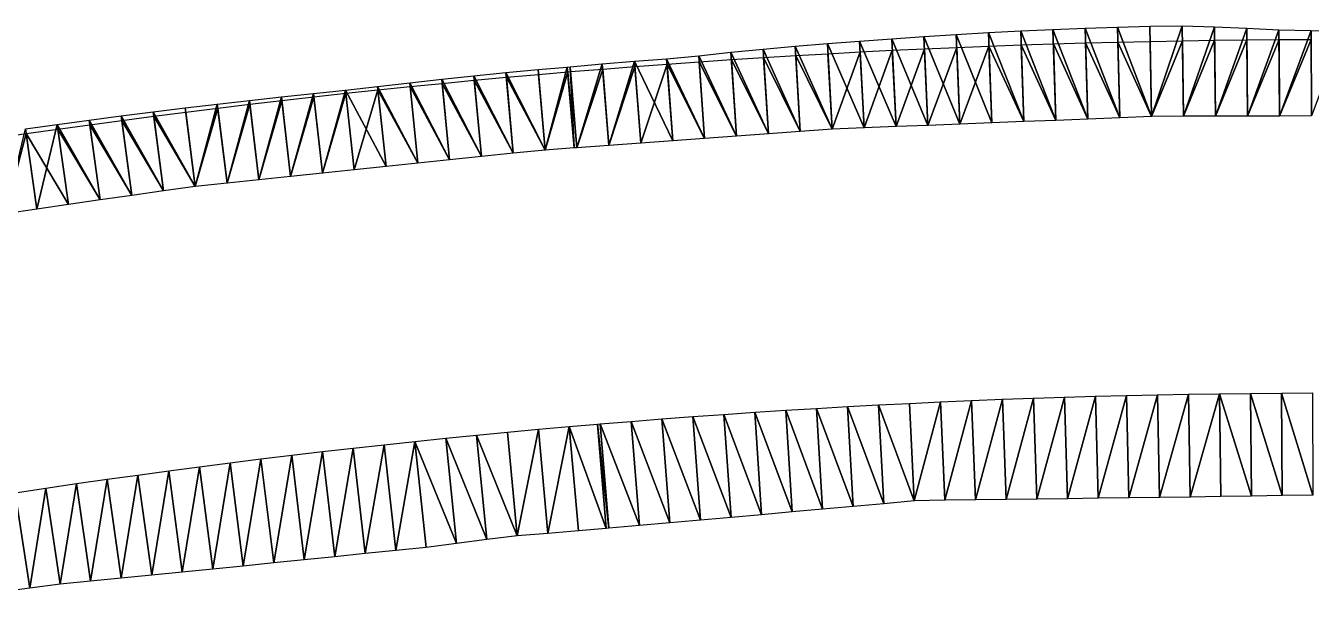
# Model space of a CAD drawing. Header units: metres. Extents: x 1882598 to 1885460, y 3171405 to 3171756.
# Drawn here: x 1885137.99 to 1885178.71, y 3171734.79 to 3171752.73 of the extents above; entities that cross this region are included whole.
import ezdxf

# ---------------------------------------------------------------- set-up
doc = ezdxf.new("R2010")
doc.units = ezdxf.units.M
doc.header["$MEASUREMENT"] = 0
doc.layers.add('Triangles surfaces projet', color=7, linetype='Continuous', true_color=0x848484)

msp = doc.modelspace()

# ---------------------------------------------------------------- linework, layer by layer
at = {"layer": 'Triangles surfaces projet'}
for points in [[(1885165.422, 3171752.316, 158.262), (1885166.442, 3171752.386, 158.303), (1885166.569, 3171749.577, 158.191), (1885165.422, 3171752.316, 158.262)], [(1885166.442, 3171752.386, 158.303), (1885167.463, 3171752.453, 158.344), (1885167.581, 3171749.616, 158.23), (1885166.442, 3171752.386, 158.303)], [(1885167.581, 3171749.616, 158.23), (1885166.569, 3171749.577, 158.191), (1885166.442, 3171752.386, 158.303), (1885167.581, 3171749.616, 158.23)], [(1885168.484, 3171752.515, 158.384), (1885168.593, 3171749.656, 158.269), (1885167.463, 3171752.453, 158.344), (1885168.484, 3171752.515, 158.384)], [(1885167.581, 3171749.616, 158.23), (1885167.463, 3171752.453, 158.344), (1885168.593, 3171749.656, 158.269), (1885167.581, 3171749.616, 158.23)], [(1885169.505, 3171752.57, 158.424), (1885169.605, 3171749.696, 158.309), (1885168.484, 3171752.515, 158.384), (1885169.505, 3171752.57, 158.424)], [(1885168.593, 3171749.656, 158.269), (1885168.484, 3171752.515, 158.384), (1885169.605, 3171749.696, 158.309), (1885168.593, 3171749.656, 158.269)], [(1885170.617, 3171749.735, 158.349), (1885169.505, 3171752.57, 158.424), (1885170.527, 3171752.617, 158.464), (1885170.617, 3171749.735, 158.349)], [(1885169.505, 3171752.57, 158.424), (1885170.617, 3171749.735, 158.349), (1885169.605, 3171749.696, 158.309), (1885169.505, 3171752.57, 158.424)], [(1885170.527, 3171752.617, 158.464), (1885171.549, 3171752.657, 158.504), (1885171.629, 3171749.775, 158.388), (1885170.527, 3171752.617, 158.464)], [(1885170.617, 3171749.735, 158.349), (1885170.527, 3171752.617, 158.464), (1885171.629, 3171749.775, 158.388), (1885170.617, 3171749.735, 158.349)], [(1885171.549, 3171752.657, 158.504), (1885172.571, 3171752.689, 158.543), (1885172.641, 3171749.814, 158.428), (1885171.549, 3171752.657, 158.504)], [(1885172.641, 3171749.814, 158.428), (1885171.629, 3171749.775, 158.388), (1885171.549, 3171752.657, 158.504), (1885172.641, 3171749.814, 158.428)], [(1885172.571, 3171752.689, 158.543), (1885173.594, 3171752.714, 158.582), (1885173.653, 3171749.854, 158.468), (1885172.571, 3171752.689, 158.543)], [(1885172.641, 3171749.814, 158.428), (1885172.571, 3171752.689, 158.543), (1885173.653, 3171749.854, 158.468), (1885172.641, 3171749.814, 158.428)], [(1885174.617, 3171752.732, 158.621), (1885173.653, 3171749.854, 158.468), (1885173.594, 3171752.714, 158.582), (1885174.617, 3171752.732, 158.621)], [(1885173.653, 3171749.854, 158.468), (1885174.617, 3171752.732, 158.621), (1885174.666, 3171749.864, 158.506), (1885173.653, 3171749.854, 158.468)], [(1885174.666, 3171749.864, 158.506), (1885174.617, 3171752.732, 158.621), (1885175.64, 3171752.699, 158.658), (1885174.666, 3171749.864, 158.506)], [(1885174.666, 3171749.864, 158.506), (1885175.64, 3171752.699, 158.658), (1885175.679, 3171749.867, 158.545), (1885174.666, 3171749.864, 158.506)], [(1885175.679, 3171749.867, 158.545), (1885175.64, 3171752.699, 158.658), (1885176.663, 3171752.653, 158.695), (1885175.679, 3171749.867, 158.545)], [(1885176.663, 3171752.653, 158.695), (1885176.691, 3171749.87, 158.583), (1885175.679, 3171749.867, 158.545), (1885176.663, 3171752.653, 158.695)], [(1885177.686, 3171752.6, 158.731), (1885176.691, 3171749.87, 158.583), (1885176.663, 3171752.653, 158.695), (1885177.686, 3171752.6, 158.731)], [(1885177.686, 3171752.6, 158.731), (1885177.704, 3171749.873, 158.622), (1885176.691, 3171749.87, 158.583), (1885177.686, 3171752.6, 158.731)], [(1885177.704, 3171749.873, 158.622), (1885177.686, 3171752.6, 158.731), (1885178.708, 3171752.578, 158.769), (1885177.704, 3171749.873, 158.622)], [(1885178.708, 3171752.578, 158.769), (1885178.717, 3171749.877, 158.66), (1885177.704, 3171749.873, 158.622), (1885178.708, 3171752.578, 158.769)], [(1885178.717, 3171749.877, 158.66), (1885178.708, 3171752.578, 158.769), (1885179.731, 3171752.571, 158.807), (1885178.717, 3171749.877, 158.66)], [(1885161.344, 3171751.992, 158.099), (1885161.513, 3171749.311, 157.991), (1885160.326, 3171751.892, 158.057), (1885161.344, 3171751.992, 158.099)], [(1885161.344, 3171751.992, 158.099), (1885162.363, 3171752.084, 158.14), (1885162.523, 3171749.385, 158.032), (1885161.344, 3171751.992, 158.099)], [(1885161.344, 3171751.992, 158.099), (1885162.523, 3171749.385, 158.032), (1885161.513, 3171749.311, 157.991), (1885161.344, 3171751.992, 158.099)], [(1885163.382, 3171752.167, 158.181), (1885163.533, 3171749.458, 158.073), (1885162.363, 3171752.084, 158.14), (1885163.382, 3171752.167, 158.181)], [(1885163.533, 3171749.458, 158.073), (1885162.523, 3171749.385, 158.032), (1885162.363, 3171752.084, 158.14), (1885163.533, 3171749.458, 158.073)], [(1885163.382, 3171752.167, 158.181), (1885164.402, 3171752.238, 158.222), (1885164.545, 3171749.497, 158.112), (1885163.382, 3171752.167, 158.181)], [(1885164.545, 3171749.497, 158.112), (1885163.533, 3171749.458, 158.073), (1885163.382, 3171752.167, 158.181), (1885164.545, 3171749.497, 158.112)], [(1885165.422, 3171752.316, 158.262), (1885165.557, 3171749.537, 158.151), (1885164.402, 3171752.238, 158.222), (1885165.422, 3171752.316, 158.262)], [(1885165.557, 3171749.537, 158.151), (1885164.545, 3171749.497, 158.112), (1885164.402, 3171752.238, 158.222), (1885165.557, 3171749.537, 158.151)], [(1885165.557, 3171749.537, 158.151), (1885165.422, 3171752.316, 158.262), (1885166.569, 3171749.577, 158.191), (1885165.557, 3171749.537, 158.151)], [(1885166.459, 3171752.001, 158.638), (1885165.557, 3171749.537, 158.501), (1885165.439, 3171751.953, 158.598), (1885166.459, 3171752.001, 158.638)], [(1885166.569, 3171749.577, 158.541), (1885165.557, 3171749.537, 158.501), (1885166.459, 3171752.001, 158.638), (1885166.569, 3171749.577, 158.541)], [(1885167.48, 3171752.045, 158.677), (1885166.569, 3171749.577, 158.541), (1885166.459, 3171752.001, 158.638), (1885167.48, 3171752.045, 158.677)], [(1885167.581, 3171749.616, 158.58), (1885166.569, 3171749.577, 158.541), (1885167.48, 3171752.045, 158.677), (1885167.581, 3171749.616, 158.58)], [(1885168.5, 3171752.086, 158.717), (1885167.581, 3171749.616, 158.58), (1885167.48, 3171752.045, 158.677), (1885168.5, 3171752.086, 158.717)], [(1885168.593, 3171749.656, 158.619), (1885167.581, 3171749.616, 158.58), (1885168.5, 3171752.086, 158.717), (1885168.593, 3171749.656, 158.619)], [(1885169.521, 3171752.123, 158.756), (1885169.605, 3171749.696, 158.659), (1885168.5, 3171752.086, 158.717), (1885169.521, 3171752.123, 158.756)], [(1885169.605, 3171749.696, 158.659), (1885168.593, 3171749.656, 158.619), (1885168.5, 3171752.086, 158.717), (1885169.605, 3171749.696, 158.659)], [(1885170.541, 3171752.157, 158.796), (1885170.617, 3171749.735, 158.699), (1885169.521, 3171752.123, 158.756), (1885170.541, 3171752.157, 158.796)], [(1885170.617, 3171749.735, 158.699), (1885169.605, 3171749.696, 158.659), (1885169.521, 3171752.123, 158.756), (1885170.617, 3171749.735, 158.699)], [(1885171.562, 3171752.187, 158.835), (1885171.629, 3171749.775, 158.738), (1885170.541, 3171752.157, 158.796), (1885171.562, 3171752.187, 158.835)], [(1885171.629, 3171749.775, 158.738), (1885170.617, 3171749.735, 158.699), (1885170.541, 3171752.157, 158.796), (1885171.629, 3171749.775, 158.738)], [(1885172.583, 3171752.213, 158.874), (1885172.641, 3171749.814, 158.778), (1885171.562, 3171752.187, 158.835), (1885172.583, 3171752.213, 158.874)], [(1885172.641, 3171749.814, 158.778), (1885171.629, 3171749.775, 158.738), (1885171.562, 3171752.187, 158.835), (1885172.641, 3171749.814, 158.778)], [(1885173.604, 3171752.236, 158.913), (1885173.653, 3171749.854, 158.818), (1885172.583, 3171752.213, 158.874), (1885173.604, 3171752.236, 158.913)], [(1885173.653, 3171749.854, 158.818), (1885172.641, 3171749.814, 158.778), (1885172.583, 3171752.213, 158.874), (1885173.653, 3171749.854, 158.818)], [(1885174.625, 3171752.255, 158.952), (1885173.653, 3171749.854, 158.818), (1885173.604, 3171752.236, 158.913), (1885174.625, 3171752.255, 158.952)], [(1885174.666, 3171749.864, 158.856), (1885173.653, 3171749.854, 158.818), (1885174.625, 3171752.255, 158.952), (1885174.666, 3171749.864, 158.856)], [(1885175.646, 3171752.271, 158.991), (1885174.666, 3171749.864, 158.856), (1885174.625, 3171752.255, 158.952), (1885175.646, 3171752.271, 158.991)], [(1885175.679, 3171749.867, 158.895), (1885174.666, 3171749.864, 158.856), (1885175.646, 3171752.271, 158.991), (1885175.679, 3171749.867, 158.895)], [(1885176.667, 3171752.283, 159.03), (1885175.679, 3171749.867, 158.895), (1885175.646, 3171752.271, 158.991), (1885176.667, 3171752.283, 159.03)], [(1885176.691, 3171749.87, 158.933), (1885175.679, 3171749.867, 158.895), (1885176.667, 3171752.283, 159.03), (1885176.691, 3171749.87, 158.933)], [(1885177.688, 3171752.292, 159.069), (1885176.691, 3171749.87, 158.933), (1885176.667, 3171752.283, 159.03), (1885177.688, 3171752.292, 159.069)], [(1885177.704, 3171749.873, 158.972), (1885176.691, 3171749.87, 158.933), (1885177.688, 3171752.292, 159.069), (1885177.704, 3171749.873, 158.972)], [(1885178.709, 3171752.296, 159.107), (1885177.704, 3171749.873, 158.972), (1885177.688, 3171752.292, 159.069), (1885178.709, 3171752.296, 159.107)], [(1885178.717, 3171749.877, 159.01), (1885177.704, 3171749.873, 158.972), (1885178.709, 3171752.296, 159.107), (1885178.717, 3171749.877, 159.01)], [(1885156.255, 3171751.522, 157.893), (1885157.273, 3171751.607, 157.934), (1885156.463, 3171748.941, 157.79), (1885156.255, 3171751.522, 157.893)], [(1885156.463, 3171748.941, 157.79), (1885157.273, 3171751.607, 157.934), (1885157.473, 3171749.015, 157.83), (1885156.463, 3171748.941, 157.79)], [(1885158.483, 3171749.089, 157.87), (1885157.273, 3171751.607, 157.934), (1885158.292, 3171751.688, 157.974), (1885158.483, 3171749.089, 157.87)], [(1885157.473, 3171749.015, 157.83), (1885157.273, 3171751.607, 157.934), (1885158.483, 3171749.089, 157.87), (1885157.473, 3171749.015, 157.83)], [(1885158.292, 3171751.688, 157.974), (1885159.31, 3171751.783, 158.016), (1885159.493, 3171749.163, 157.91), (1885158.292, 3171751.688, 157.974)], [(1885158.483, 3171749.089, 157.87), (1885158.292, 3171751.688, 157.974), (1885159.493, 3171749.163, 157.91), (1885158.483, 3171749.089, 157.87)], [(1885159.323, 3171751.59, 158.358), (1885159.493, 3171749.163, 158.26), (1885158.304, 3171751.517, 158.317), (1885159.323, 3171751.59, 158.358)], [(1885159.31, 3171751.783, 158.016), (1885160.326, 3171751.892, 158.057), (1885160.503, 3171749.237, 157.951), (1885159.31, 3171751.783, 158.016)], [(1885159.493, 3171749.163, 157.91), (1885159.31, 3171751.783, 158.016), (1885160.503, 3171749.237, 157.951), (1885159.493, 3171749.163, 157.91)], [(1885160.342, 3171751.659, 158.398), (1885160.503, 3171749.237, 158.301), (1885159.323, 3171751.59, 158.358), (1885160.342, 3171751.659, 158.398)], [(1885160.503, 3171749.237, 158.301), (1885159.493, 3171749.163, 158.26), (1885159.323, 3171751.59, 158.358), (1885160.503, 3171749.237, 158.301)], [(1885160.503, 3171749.237, 157.951), (1885160.326, 3171751.892, 158.057), (1885161.513, 3171749.311, 157.991), (1885160.503, 3171749.237, 157.951)], [(1885161.361, 3171751.725, 158.438), (1885161.513, 3171749.311, 158.341), (1885160.342, 3171751.659, 158.398), (1885161.361, 3171751.725, 158.438)], [(1885161.513, 3171749.311, 158.341), (1885160.503, 3171749.237, 158.301), (1885160.342, 3171751.659, 158.398), (1885161.513, 3171749.311, 158.341)], [(1885162.38, 3171751.788, 158.478), (1885162.523, 3171749.385, 158.382), (1885161.361, 3171751.725, 158.438), (1885162.38, 3171751.788, 158.478)], [(1885162.523, 3171749.385, 158.382), (1885161.513, 3171749.311, 158.341), (1885161.361, 3171751.725, 158.438), (1885162.523, 3171749.385, 158.382)], [(1885163.4, 3171751.846, 158.518), (1885163.533, 3171749.458, 158.423), (1885162.38, 3171751.788, 158.478), (1885163.4, 3171751.846, 158.518)], [(1885163.533, 3171749.458, 158.423), (1885162.523, 3171749.385, 158.382), (1885162.38, 3171751.788, 158.478), (1885163.533, 3171749.458, 158.423)], [(1885164.419, 3171751.901, 158.558), (1885163.533, 3171749.458, 158.423), (1885163.4, 3171751.846, 158.518), (1885164.419, 3171751.901, 158.558)], [(1885164.545, 3171749.497, 158.462), (1885163.533, 3171749.458, 158.423), (1885164.419, 3171751.901, 158.558), (1885164.545, 3171749.497, 158.462)], [(1885165.439, 3171751.953, 158.598), (1885164.545, 3171749.497, 158.462), (1885164.419, 3171751.901, 158.558), (1885165.439, 3171751.953, 158.598)], [(1885165.557, 3171749.537, 158.501), (1885164.545, 3171749.497, 158.462), (1885165.439, 3171751.953, 158.598), (1885165.557, 3171749.537, 158.501)], [(1885152.185, 3171751.148, 157.73), (1885153.202, 3171751.248, 157.771), (1885153.434, 3171748.699, 157.668), (1885152.185, 3171751.148, 157.73)], [(1885154.443, 3171748.794, 157.709), (1885153.202, 3171751.248, 157.771), (1885154.22, 3171751.341, 157.812), (1885154.443, 3171748.794, 157.709)], [(1885154.443, 3171748.794, 157.709), (1885153.434, 3171748.699, 157.668), (1885153.202, 3171751.248, 157.771), (1885154.443, 3171748.794, 157.709)], [(1885154.233, 3171751.19, 158.155), (1885154.443, 3171748.794, 158.059), (1885153.216, 3171751.099, 158.115), (1885154.233, 3171751.19, 158.155)], [(1885155.145, 3171751.423, 157.849), (1885154.443, 3171748.794, 157.709), (1885154.22, 3171751.341, 157.812), (1885155.145, 3171751.423, 157.849)], [(1885155.158, 3171751.269, 158.192), (1885154.443, 3171748.794, 158.059), (1885154.233, 3171751.19, 158.155), (1885155.158, 3171751.269, 158.192)], [(1885154.443, 3171748.794, 157.709), (1885155.145, 3171751.423, 157.849), (1885155.361, 3171748.861, 157.746), (1885154.443, 3171748.794, 157.709)], [(1885155.361, 3171748.861, 158.096), (1885154.443, 3171748.794, 158.059), (1885155.158, 3171751.269, 158.192), (1885155.361, 3171748.861, 158.096)], [(1885155.237, 3171751.431, 157.852), (1885155.361, 3171748.861, 157.746), (1885155.145, 3171751.423, 157.849), (1885155.237, 3171751.431, 157.852)], [(1885155.25, 3171751.277, 158.196), (1885155.361, 3171748.861, 158.096), (1885155.158, 3171751.269, 158.192), (1885155.25, 3171751.277, 158.196)], [(1885155.453, 3171748.868, 157.749), (1885155.237, 3171751.431, 157.852), (1885156.255, 3171751.522, 157.893), (1885155.453, 3171748.868, 157.749)], [(1885155.453, 3171748.868, 157.749), (1885155.361, 3171748.861, 157.746), (1885155.237, 3171751.431, 157.852), (1885155.453, 3171748.868, 157.749)], [(1885156.268, 3171751.36, 158.237), (1885155.453, 3171748.868, 158.099), (1885155.25, 3171751.277, 158.196), (1885156.268, 3171751.36, 158.237)], [(1885155.453, 3171748.868, 158.099), (1885155.361, 3171748.861, 158.096), (1885155.25, 3171751.277, 158.196), (1885155.453, 3171748.868, 158.099)], [(1885155.453, 3171748.868, 157.749), (1885156.255, 3171751.522, 157.893), (1885156.463, 3171748.941, 157.79), (1885155.453, 3171748.868, 157.749)], [(1885156.463, 3171748.941, 158.14), (1885155.453, 3171748.868, 158.099), (1885156.268, 3171751.36, 158.237), (1885156.463, 3171748.941, 158.14)], [(1885157.286, 3171751.441, 158.277), (1885156.463, 3171748.941, 158.14), (1885156.268, 3171751.36, 158.237), (1885157.286, 3171751.441, 158.277)], [(1885157.473, 3171749.015, 158.18), (1885156.463, 3171748.941, 158.14), (1885157.286, 3171751.441, 158.277), (1885157.473, 3171749.015, 158.18)], [(1885158.304, 3171751.517, 158.317), (1885157.473, 3171749.015, 158.18), (1885157.286, 3171751.441, 158.277), (1885158.304, 3171751.517, 158.317)], [(1885158.483, 3171749.089, 158.22), (1885157.473, 3171749.015, 158.18), (1885158.304, 3171751.517, 158.317), (1885158.483, 3171749.089, 158.22)], [(1885159.493, 3171749.163, 158.26), (1885158.483, 3171749.089, 158.22), (1885158.304, 3171751.517, 158.317), (1885159.493, 3171749.163, 158.26)], [(1885148.124, 3171750.694, 157.566), (1885149.139, 3171750.806, 157.607), (1885149.405, 3171748.277, 157.505), (1885148.124, 3171750.694, 157.566)], [(1885149.139, 3171750.806, 157.607), (1885150.154, 3171750.922, 157.648), (1885150.413, 3171748.383, 157.546), (1885149.139, 3171750.806, 157.607)], [(1885149.139, 3171750.806, 157.607), (1885150.413, 3171748.383, 157.546), (1885149.405, 3171748.277, 157.505), (1885149.139, 3171750.806, 157.607)], [(1885150.166, 3171750.805, 157.993), (1885150.413, 3171748.383, 157.896), (1885149.15, 3171750.7, 157.952), (1885150.166, 3171750.805, 157.993)], [(1885151.17, 3171751.037, 157.689), (1885151.42, 3171748.488, 157.586), (1885150.154, 3171750.922, 157.648), (1885151.17, 3171751.037, 157.689)], [(1885151.42, 3171748.488, 157.586), (1885150.413, 3171748.383, 157.546), (1885150.154, 3171750.922, 157.648), (1885151.42, 3171748.488, 157.586)], [(1885151.182, 3171750.906, 158.034), (1885151.42, 3171748.488, 157.936), (1885150.166, 3171750.805, 157.993), (1885151.182, 3171750.906, 158.034)], [(1885151.42, 3171748.488, 157.936), (1885150.413, 3171748.383, 157.896), (1885150.166, 3171750.805, 157.993), (1885151.42, 3171748.488, 157.936)], [(1885151.17, 3171751.037, 157.689), (1885152.185, 3171751.148, 157.73), (1885152.427, 3171748.593, 157.627), (1885151.17, 3171751.037, 157.689)], [(1885151.42, 3171748.488, 157.586), (1885151.17, 3171751.037, 157.689), (1885152.427, 3171748.593, 157.627), (1885151.42, 3171748.488, 157.586)], [(1885152.199, 3171751.004, 158.074), (1885152.427, 3171748.593, 157.977), (1885151.182, 3171750.906, 158.034), (1885152.199, 3171751.004, 158.074)], [(1885152.427, 3171748.593, 157.977), (1885151.42, 3171748.488, 157.936), (1885151.182, 3171750.906, 158.034), (1885152.427, 3171748.593, 157.977)], [(1885152.185, 3171751.148, 157.73), (1885153.434, 3171748.699, 157.668), (1885152.427, 3171748.593, 157.627), (1885152.185, 3171751.148, 157.73)], [(1885153.216, 3171751.099, 158.115), (1885153.434, 3171748.699, 158.018), (1885152.199, 3171751.004, 158.074), (1885153.216, 3171751.099, 158.115)], [(1885153.434, 3171748.699, 158.018), (1885152.427, 3171748.593, 157.977), (1885152.199, 3171751.004, 158.074), (1885153.434, 3171748.699, 158.018)], [(1885154.443, 3171748.794, 158.059), (1885153.434, 3171748.699, 158.018), (1885153.216, 3171751.099, 158.115), (1885154.443, 3171748.794, 158.059)], [(1885145.076, 3171750.368, 157.445), (1885144.369, 3171747.75, 157.304), (1885144.061, 3171750.253, 157.404), (1885145.076, 3171750.368, 157.445)], [(1885144.369, 3171747.75, 157.304), (1885145.076, 3171750.368, 157.445), (1885145.376, 3171747.856, 157.344), (1885144.369, 3171747.75, 157.304)], [(1885145.376, 3171747.856, 157.344), (1885145.076, 3171750.368, 157.445), (1885146.092, 3171750.479, 157.485), (1885145.376, 3171747.856, 157.344)], [(1885146.105, 3171750.363, 157.83), (1885145.376, 3171747.856, 157.694), (1885145.091, 3171750.244, 157.79), (1885146.105, 3171750.363, 157.83)], [(1885146.384, 3171747.961, 157.384), (1885145.376, 3171747.856, 157.344), (1885146.092, 3171750.479, 157.485), (1885146.384, 3171747.961, 157.384)], [(1885146.384, 3171747.961, 157.734), (1885145.376, 3171747.856, 157.694), (1885146.105, 3171750.363, 157.83), (1885146.384, 3171747.961, 157.734)], [(1885147.108, 3171750.585, 157.525), (1885146.384, 3171747.961, 157.384), (1885146.092, 3171750.479, 157.485), (1885147.108, 3171750.585, 157.525)], [(1885147.12, 3171750.479, 157.871), (1885146.384, 3171747.961, 157.734), (1885146.105, 3171750.363, 157.83), (1885147.12, 3171750.479, 157.871)], [(1885147.391, 3171748.066, 157.424), (1885146.384, 3171747.961, 157.384), (1885147.108, 3171750.585, 157.525), (1885147.391, 3171748.066, 157.424)], [(1885147.391, 3171748.066, 157.774), (1885146.384, 3171747.961, 157.734), (1885147.12, 3171750.479, 157.871), (1885147.391, 3171748.066, 157.774)], [(1885147.108, 3171750.585, 157.525), (1885148.124, 3171750.694, 157.566), (1885147.391, 3171748.066, 157.424), (1885147.108, 3171750.585, 157.525)], [(1885148.135, 3171750.591, 157.912), (1885147.391, 3171748.066, 157.774), (1885147.12, 3171750.479, 157.871), (1885148.135, 3171750.591, 157.912)], [(1885148.124, 3171750.694, 157.566), (1885148.398, 3171748.172, 157.464), (1885147.391, 3171748.066, 157.424), (1885148.124, 3171750.694, 157.566)], [(1885148.398, 3171748.172, 157.814), (1885147.391, 3171748.066, 157.774), (1885148.135, 3171750.591, 157.912), (1885148.398, 3171748.172, 157.814)], [(1885149.405, 3171748.277, 157.505), (1885148.398, 3171748.172, 157.464), (1885148.124, 3171750.694, 157.566), (1885149.405, 3171748.277, 157.505)], [(1885149.15, 3171750.7, 157.952), (1885148.398, 3171748.172, 157.814), (1885148.135, 3171750.591, 157.912), (1885149.15, 3171750.7, 157.952)], [(1885149.405, 3171748.277, 157.855), (1885148.398, 3171748.172, 157.814), (1885149.15, 3171750.7, 157.952), (1885149.405, 3171748.277, 157.855)], [(1885150.413, 3171748.383, 157.896), (1885149.405, 3171748.277, 157.855), (1885149.15, 3171750.7, 157.952), (1885150.413, 3171748.383, 157.896)], [(1885142.033, 3171750.007, 157.32), (1885142.359, 3171747.502, 157.22), (1885141.019, 3171749.877, 157.275), (1885142.033, 3171750.007, 157.32)], [(1885142.033, 3171750.007, 157.32), (1885143.047, 3171750.133, 157.364), (1885143.361, 3171747.645, 157.264), (1885142.033, 3171750.007, 157.32)], [(1885143.361, 3171747.645, 157.264), (1885142.359, 3171747.502, 157.22), (1885142.033, 3171750.007, 157.32), (1885143.361, 3171747.645, 157.264)], [(1885143.064, 3171749.994, 157.709), (1885143.361, 3171747.645, 157.614), (1885142.051, 3171749.866, 157.664), (1885143.064, 3171749.994, 157.709)], [(1885143.047, 3171750.133, 157.364), (1885144.061, 3171750.253, 157.404), (1885143.361, 3171747.645, 157.264), (1885143.047, 3171750.133, 157.364)], [(1885144.077, 3171750.121, 157.749), (1885143.361, 3171747.645, 157.614), (1885143.064, 3171749.994, 157.709), (1885144.077, 3171750.121, 157.749)], [(1885144.369, 3171747.75, 157.304), (1885143.361, 3171747.645, 157.264), (1885144.061, 3171750.253, 157.404), (1885144.369, 3171747.75, 157.304)], [(1885144.369, 3171747.75, 157.654), (1885143.361, 3171747.645, 157.614), (1885144.077, 3171750.121, 157.749), (1885144.369, 3171747.75, 157.654)], [(1885145.091, 3171750.244, 157.79), (1885144.369, 3171747.75, 157.654), (1885144.077, 3171750.121, 157.749), (1885145.091, 3171750.244, 157.79)], [(1885145.376, 3171747.856, 157.694), (1885144.369, 3171747.75, 157.654), (1885145.091, 3171750.244, 157.79), (1885145.376, 3171747.856, 157.694)], [(1885138.994, 3171749.605, 157.186), (1885138.349, 3171746.925, 157.047), (1885137.982, 3171749.462, 157.141), (1885138.994, 3171749.605, 157.186)], [(1885138.349, 3171746.925, 157.047), (1885138.994, 3171749.605, 157.186), (1885139.351, 3171747.069, 157.09), (1885138.349, 3171746.925, 157.047)], [(1885140.006, 3171749.743, 157.231), (1885140.354, 3171747.214, 157.133), (1885138.994, 3171749.605, 157.186), (1885140.006, 3171749.743, 157.231)], [(1885139.351, 3171747.069, 157.09), (1885138.994, 3171749.605, 157.186), (1885140.354, 3171747.214, 157.133), (1885139.351, 3171747.069, 157.09)], [(1885140.026, 3171749.597, 157.575), (1885140.354, 3171747.214, 157.483), (1885139.015, 3171749.458, 157.53), (1885140.026, 3171749.597, 157.575)], [(1885140.006, 3171749.743, 157.231), (1885141.019, 3171749.877, 157.275), (1885141.356, 3171747.358, 157.177), (1885140.006, 3171749.743, 157.231)], [(1885141.356, 3171747.358, 157.177), (1885140.354, 3171747.214, 157.133), (1885140.006, 3171749.743, 157.231), (1885141.356, 3171747.358, 157.177)], [(1885141.039, 3171749.733, 157.62), (1885141.356, 3171747.358, 157.527), (1885140.026, 3171749.597, 157.575), (1885141.039, 3171749.733, 157.62)], [(1885141.356, 3171747.358, 157.527), (1885140.354, 3171747.214, 157.483), (1885140.026, 3171749.597, 157.575), (1885141.356, 3171747.358, 157.527)], [(1885142.359, 3171747.502, 157.22), (1885141.356, 3171747.358, 157.177), (1885141.019, 3171749.877, 157.275), (1885142.359, 3171747.502, 157.22)], [(1885142.051, 3171749.866, 157.664), (1885142.359, 3171747.502, 157.57), (1885141.039, 3171749.733, 157.62), (1885142.051, 3171749.866, 157.664)], [(1885142.359, 3171747.502, 157.57), (1885141.356, 3171747.358, 157.527), (1885141.039, 3171749.733, 157.62), (1885142.359, 3171747.502, 157.57)], [(1885143.361, 3171747.645, 157.614), (1885142.359, 3171747.502, 157.57), (1885142.051, 3171749.866, 157.664), (1885143.361, 3171747.645, 157.614)], [(1885138.004, 3171749.314, 157.486), (1885137.346, 3171746.78, 157.354), (1885136.993, 3171749.168, 157.441), (1885138.004, 3171749.314, 157.486)], [(1885137.982, 3171749.462, 157.141), (1885138.349, 3171746.925, 157.047), (1885137.346, 3171746.78, 157.004), (1885137.982, 3171749.462, 157.141)], [(1885138.349, 3171746.925, 157.397), (1885137.346, 3171746.78, 157.354), (1885138.004, 3171749.314, 157.486), (1885138.349, 3171746.925, 157.397)], [(1885139.015, 3171749.458, 157.53), (1885139.351, 3171747.069, 157.44), (1885138.004, 3171749.314, 157.486), (1885139.015, 3171749.458, 157.53)], [(1885139.351, 3171747.069, 157.44), (1885138.349, 3171746.925, 157.397), (1885138.004, 3171749.314, 157.486), (1885139.351, 3171747.069, 157.44)], [(1885140.354, 3171747.214, 157.483), (1885139.351, 3171747.069, 157.44), (1885139.015, 3171749.458, 157.53), (1885140.354, 3171747.214, 157.483)], [(1885171.871, 3171740.999, 158.478), (1885170.99, 3171737.754, 158.265), (1885170.89, 3171740.971, 158.439), (1885171.871, 3171740.999, 158.478)], [(1885170.99, 3171737.754, 158.265), (1885171.871, 3171740.999, 158.478), (1885171.961, 3171737.768, 158.305), (1885170.99, 3171737.754, 158.265)], [(1885172.853, 3171741.025, 158.517), (1885171.961, 3171737.768, 158.305), (1885171.871, 3171740.999, 158.478), (1885172.853, 3171741.025, 158.517)], [(1885172.853, 3171741.025, 158.517), (1885172.931, 3171737.781, 158.344), (1885171.961, 3171737.768, 158.305), (1885172.853, 3171741.025, 158.517)], [(1885172.931, 3171737.781, 158.344), (1885172.853, 3171741.025, 158.517), (1885173.835, 3171741.047, 158.556), (1885172.931, 3171737.781, 158.344)], [(1885173.902, 3171737.795, 158.383), (1885172.931, 3171737.781, 158.344), (1885173.835, 3171741.047, 158.556), (1885173.902, 3171737.795, 158.383)], [(1885173.902, 3171737.795, 158.383), (1885173.835, 3171741.047, 158.556), (1885174.816, 3171741.065, 158.595), (1885173.902, 3171737.795, 158.383)], [(1885174.816, 3171741.065, 158.595), (1885174.872, 3171737.809, 158.423), (1885173.902, 3171737.795, 158.383), (1885174.816, 3171741.065, 158.595)], [(1885174.816, 3171741.065, 158.595), (1885175.798, 3171741.08, 158.634), (1885174.872, 3171737.809, 158.423), (1885174.816, 3171741.065, 158.595)], [(1885175.798, 3171741.08, 158.634), (1885175.843, 3171737.823, 158.462), (1885174.872, 3171737.809, 158.423), (1885175.798, 3171741.08, 158.634)], [(1885176.78, 3171741.092, 158.673), (1885176.813, 3171737.838, 158.502), (1885175.798, 3171741.08, 158.634), (1885176.78, 3171741.092, 158.673)], [(1885175.843, 3171737.823, 158.462), (1885175.798, 3171741.08, 158.634), (1885176.813, 3171737.838, 158.502), (1885175.843, 3171737.823, 158.462)], [(1885177.783, 3171737.852, 158.542), (1885176.78, 3171741.092, 158.673), (1885177.762, 3171741.1, 158.712), (1885177.783, 3171737.852, 158.542)], [(1885176.813, 3171737.838, 158.502), (1885176.78, 3171741.092, 158.673), (1885177.783, 3171737.852, 158.542), (1885176.813, 3171737.838, 158.502)], [(1885178.744, 3171741.105, 158.75), (1885178.754, 3171737.867, 158.582), (1885177.762, 3171741.1, 158.712), (1885178.744, 3171741.105, 158.75)], [(1885177.783, 3171737.852, 158.542), (1885177.762, 3171741.1, 158.712), (1885178.754, 3171737.867, 158.582), (1885177.783, 3171737.852, 158.542)], [(1885163.043, 3171740.616, 158.121), (1885163.232, 3171737.424, 157.943), (1885162.063, 3171740.556, 158.081), (1885163.043, 3171740.616, 158.121)], [(1885164.023, 3171740.672, 158.161), (1885164.199, 3171737.511, 157.986), (1885163.043, 3171740.616, 158.121), (1885164.023, 3171740.672, 158.161)], [(1885163.043, 3171740.616, 158.121), (1885164.199, 3171737.511, 157.986), (1885163.232, 3171737.424, 157.943), (1885163.043, 3171740.616, 158.121)], [(1885165.167, 3171737.598, 158.029), (1885164.023, 3171740.672, 158.161), (1885165.004, 3171740.725, 158.201), (1885165.167, 3171737.598, 158.029)], [(1885164.023, 3171740.672, 158.161), (1885165.167, 3171737.598, 158.029), (1885164.199, 3171737.511, 157.986), (1885164.023, 3171740.672, 158.161)], [(1885166.135, 3171737.685, 158.072), (1885165.004, 3171740.725, 158.201), (1885165.984, 3171740.775, 158.241), (1885166.135, 3171737.685, 158.072)], [(1885165.167, 3171737.598, 158.029), (1885165.004, 3171740.725, 158.201), (1885166.135, 3171737.685, 158.072), (1885165.167, 3171737.598, 158.029)], [(1885166.965, 3171740.821, 158.281), (1885166.135, 3171737.685, 158.072), (1885165.984, 3171740.775, 158.241), (1885166.965, 3171740.821, 158.281)], [(1885166.965, 3171740.821, 158.281), (1885167.106, 3171737.713, 158.111), (1885166.135, 3171737.685, 158.072), (1885166.965, 3171740.821, 158.281)], [(1885166.965, 3171740.821, 158.281), (1885167.946, 3171740.863, 158.32), (1885167.106, 3171737.713, 158.111), (1885166.965, 3171740.821, 158.281)], [(1885168.077, 3171737.716, 158.149), (1885167.106, 3171737.713, 158.111), (1885167.946, 3171740.863, 158.32), (1885168.077, 3171737.716, 158.149)], [(1885167.946, 3171740.863, 158.32), (1885168.927, 3171740.903, 158.36), (1885168.077, 3171737.716, 158.149), (1885167.946, 3171740.863, 158.32)], [(1885168.927, 3171740.903, 158.36), (1885169.048, 3171737.728, 158.188), (1885168.077, 3171737.716, 158.149), (1885168.927, 3171740.903, 158.36)], [(1885169.048, 3171737.728, 158.188), (1885168.927, 3171740.903, 158.36), (1885169.908, 3171740.938, 158.399), (1885169.048, 3171737.728, 158.188)], [(1885169.908, 3171740.938, 158.399), (1885170.019, 3171737.741, 158.227), (1885169.048, 3171737.728, 158.188), (1885169.908, 3171740.938, 158.399)], [(1885170.019, 3171737.741, 158.227), (1885169.908, 3171740.938, 158.399), (1885170.89, 3171740.971, 158.439), (1885170.019, 3171737.741, 158.227)], [(1885170.99, 3171737.754, 158.265), (1885170.019, 3171737.741, 158.227), (1885170.89, 3171740.971, 158.439), (1885170.99, 3171737.754, 158.265)], [(1885157.166, 3171740.205, 157.88), (1885157.431, 3171736.906, 157.689), (1885156.187, 3171740.125, 157.839), (1885157.166, 3171740.205, 157.88)], [(1885158.144, 3171740.282, 157.92), (1885158.398, 3171736.992, 157.731), (1885157.166, 3171740.205, 157.88), (1885158.144, 3171740.282, 157.92)], [(1885157.431, 3171736.906, 157.689), (1885157.166, 3171740.205, 157.88), (1885158.398, 3171736.992, 157.731), (1885157.431, 3171736.906, 157.689)], [(1885159.364, 3171737.078, 157.774), (1885158.144, 3171740.282, 157.92), (1885159.124, 3171740.356, 157.961), (1885159.364, 3171737.078, 157.774)], [(1885158.144, 3171740.282, 157.92), (1885159.364, 3171737.078, 157.774), (1885158.398, 3171736.992, 157.731), (1885158.144, 3171740.282, 157.92)], [(1885159.124, 3171740.356, 157.961), (1885160.103, 3171740.426, 158.001), (1885160.331, 3171737.164, 157.816), (1885159.124, 3171740.356, 157.961)], [(1885159.364, 3171737.078, 157.774), (1885159.124, 3171740.356, 157.961), (1885160.331, 3171737.164, 157.816), (1885159.364, 3171737.078, 157.774)], [(1885161.298, 3171737.25, 157.858), (1885160.103, 3171740.426, 158.001), (1885161.083, 3171740.493, 158.041), (1885161.298, 3171737.25, 157.858)], [(1885160.103, 3171740.426, 158.001), (1885161.298, 3171737.25, 157.858), (1885160.331, 3171737.164, 157.816), (1885160.103, 3171740.426, 158.001)], [(1885162.063, 3171740.556, 158.081), (1885162.265, 3171737.337, 157.901), (1885161.083, 3171740.493, 158.041), (1885162.063, 3171740.556, 158.081)], [(1885161.083, 3171740.493, 158.041), (1885162.265, 3171737.337, 157.901), (1885161.298, 3171737.25, 157.858), (1885161.083, 3171740.493, 158.041)], [(1885163.232, 3171737.424, 157.943), (1885162.265, 3171737.337, 157.901), (1885162.063, 3171740.556, 158.081), (1885163.232, 3171737.424, 157.943)], [(1885151.298, 3171739.671, 157.636), (1885152.275, 3171739.768, 157.677), (1885152.599, 3171736.469, 157.482), (1885151.298, 3171739.671, 157.636)], [(1885152.275, 3171739.768, 157.677), (1885153.253, 3171739.863, 157.717), (1885153.563, 3171736.582, 157.525), (1885152.275, 3171739.768, 157.677)], [(1885152.599, 3171736.469, 157.482), (1885152.275, 3171739.768, 157.677), (1885153.563, 3171736.582, 157.525), (1885152.599, 3171736.469, 157.482)], [(1885153.563, 3171736.582, 157.525), (1885153.253, 3171739.863, 157.717), (1885154.231, 3171739.953, 157.758), (1885153.563, 3171736.582, 157.525)], [(1885154.231, 3171739.953, 157.758), (1885154.531, 3171736.652, 157.565), (1885153.563, 3171736.582, 157.525), (1885154.231, 3171739.953, 157.758)], [(1885154.231, 3171739.953, 157.758), (1885155.209, 3171740.041, 157.799), (1885154.531, 3171736.652, 157.565), (1885154.231, 3171739.953, 157.758)], [(1885155.498, 3171736.735, 157.606), (1885154.531, 3171736.652, 157.565), (1885155.209, 3171740.041, 157.799), (1885155.498, 3171736.735, 157.606)], [(1885155.209, 3171740.041, 157.799), (1885156.098, 3171740.117, 157.835), (1885156.376, 3171736.813, 157.644), (1885155.209, 3171740.041, 157.799)], [(1885155.209, 3171740.041, 157.799), (1885156.376, 3171736.813, 157.644), (1885155.498, 3171736.735, 157.606), (1885155.209, 3171740.041, 157.799)], [(1885156.464, 3171736.82, 157.648), (1885156.098, 3171740.117, 157.835), (1885156.187, 3171740.125, 157.839), (1885156.464, 3171736.82, 157.648)], [(1885156.098, 3171740.117, 157.835), (1885156.464, 3171736.82, 157.648), (1885156.376, 3171736.813, 157.644), (1885156.098, 3171740.117, 157.835)], [(1885157.431, 3171736.906, 157.689), (1885156.464, 3171736.82, 157.648), (1885156.187, 3171740.125, 157.839), (1885157.431, 3171736.906, 157.689)], [(1885148.369, 3171739.357, 157.514), (1885147.779, 3171735.918, 157.272), (1885147.394, 3171739.246, 157.474), (1885148.369, 3171739.357, 157.514)], [(1885148.369, 3171739.357, 157.514), (1885148.745, 3171736.017, 157.313), (1885147.779, 3171735.918, 157.272), (1885148.369, 3171739.357, 157.514)], [(1885148.369, 3171739.357, 157.514), (1885149.345, 3171739.465, 157.555), (1885148.745, 3171736.017, 157.313), (1885148.369, 3171739.357, 157.514)], [(1885149.71, 3171736.116, 157.354), (1885148.745, 3171736.017, 157.313), (1885149.345, 3171739.465, 157.555), (1885149.71, 3171736.116, 157.354)], [(1885149.345, 3171739.465, 157.555), (1885150.322, 3171739.57, 157.595), (1885149.71, 3171736.116, 157.354), (1885149.345, 3171739.465, 157.555)], [(1885149.71, 3171736.116, 157.354), (1885150.322, 3171739.57, 157.595), (1885150.675, 3171736.216, 157.395), (1885149.71, 3171736.116, 157.354)], [(1885151.638, 3171736.334, 157.438), (1885150.322, 3171739.57, 157.595), (1885151.298, 3171739.671, 157.636), (1885151.638, 3171736.334, 157.438)], [(1885150.322, 3171739.57, 157.595), (1885151.638, 3171736.334, 157.438), (1885150.675, 3171736.216, 157.395), (1885150.322, 3171739.57, 157.595)], [(1885151.298, 3171739.671, 157.636), (1885152.599, 3171736.469, 157.482), (1885151.638, 3171736.334, 157.438), (1885151.298, 3171739.671, 157.636)], [(1885144.883, 3171735.625, 157.152), (1885144.469, 3171738.892, 157.352), (1885145.444, 3171739.013, 157.392), (1885144.883, 3171735.625, 157.152)], [(1885145.444, 3171739.013, 157.392), (1885145.849, 3171735.722, 157.192), (1885144.883, 3171735.625, 157.152), (1885145.444, 3171739.013, 157.392)], [(1885145.849, 3171735.722, 157.192), (1885145.444, 3171739.013, 157.392), (1885146.418, 3171739.131, 157.433), (1885145.849, 3171735.722, 157.192)], [(1885146.814, 3171735.82, 157.232), (1885145.849, 3171735.722, 157.192), (1885146.418, 3171739.131, 157.433), (1885146.814, 3171735.82, 157.232)], [(1885147.394, 3171739.246, 157.474), (1885146.814, 3171735.82, 157.232), (1885146.418, 3171739.131, 157.433), (1885147.394, 3171739.246, 157.474)], [(1885146.814, 3171735.82, 157.232), (1885147.394, 3171739.246, 157.474), (1885147.779, 3171735.918, 157.272), (1885146.814, 3171735.82, 157.232)], [(1885141.549, 3171738.506, 157.23), (1885142.522, 3171738.638, 157.27), (1885141.984, 3171735.335, 157.035), (1885141.549, 3171738.506, 157.23)], [(1885142.951, 3171735.431, 157.073), (1885141.984, 3171735.335, 157.035), (1885142.522, 3171738.638, 157.27), (1885142.951, 3171735.431, 157.073)], [(1885142.951, 3171735.431, 157.073), (1885142.522, 3171738.638, 157.27), (1885143.495, 3171738.767, 157.311), (1885142.951, 3171735.431, 157.073)], [(1885142.951, 3171735.431, 157.073), (1885143.495, 3171738.767, 157.311), (1885143.917, 3171735.528, 157.113), (1885142.951, 3171735.431, 157.073)], [(1885143.495, 3171738.767, 157.311), (1885144.469, 3171738.892, 157.352), (1885143.917, 3171735.528, 157.113), (1885143.495, 3171738.767, 157.311)], [(1885144.469, 3171738.892, 157.352), (1885144.883, 3171735.625, 157.152), (1885143.917, 3171735.528, 157.113), (1885144.469, 3171738.892, 157.352)], [(1885139.083, 3171735.046, 156.92), (1885138.633, 3171738.09, 157.108), (1885139.604, 3171738.232, 157.149), (1885139.083, 3171735.046, 156.92)], [(1885139.083, 3171735.046, 156.92), (1885139.604, 3171738.232, 157.149), (1885140.05, 3171735.145, 156.958), (1885139.083, 3171735.046, 156.92)], [(1885140.576, 3171738.371, 157.189), (1885140.05, 3171735.145, 156.958), (1885139.604, 3171738.232, 157.149), (1885140.576, 3171738.371, 157.189)], [(1885141.017, 3171735.24, 156.996), (1885140.05, 3171735.145, 156.958), (1885140.576, 3171738.371, 157.189), (1885141.017, 3171735.24, 156.996)], [(1885141.017, 3171735.24, 156.996), (1885140.576, 3171738.371, 157.189), (1885141.549, 3171738.506, 157.23), (1885141.017, 3171735.24, 156.996)], [(1885141.984, 3171735.335, 157.035), (1885141.017, 3171735.24, 156.996), (1885141.549, 3171738.506, 157.23), (1885141.984, 3171735.335, 157.035)], [(1885138.12, 3171734.92, 156.88), (1885137.157, 3171734.793, 156.84), (1885137.662, 3171737.945, 157.067), (1885138.12, 3171734.92, 156.88)], [(1885137.662, 3171737.945, 157.067), (1885138.633, 3171738.09, 157.108), (1885138.12, 3171734.92, 156.88), (1885137.662, 3171737.945, 157.067)], [(1885139.083, 3171735.046, 156.92), (1885138.12, 3171734.92, 156.88), (1885138.633, 3171738.09, 157.108), (1885139.083, 3171735.046, 156.92)]]:
    msp.add_3dface(points, dxfattribs=at)

doc.saveas('drawing.dxf')
